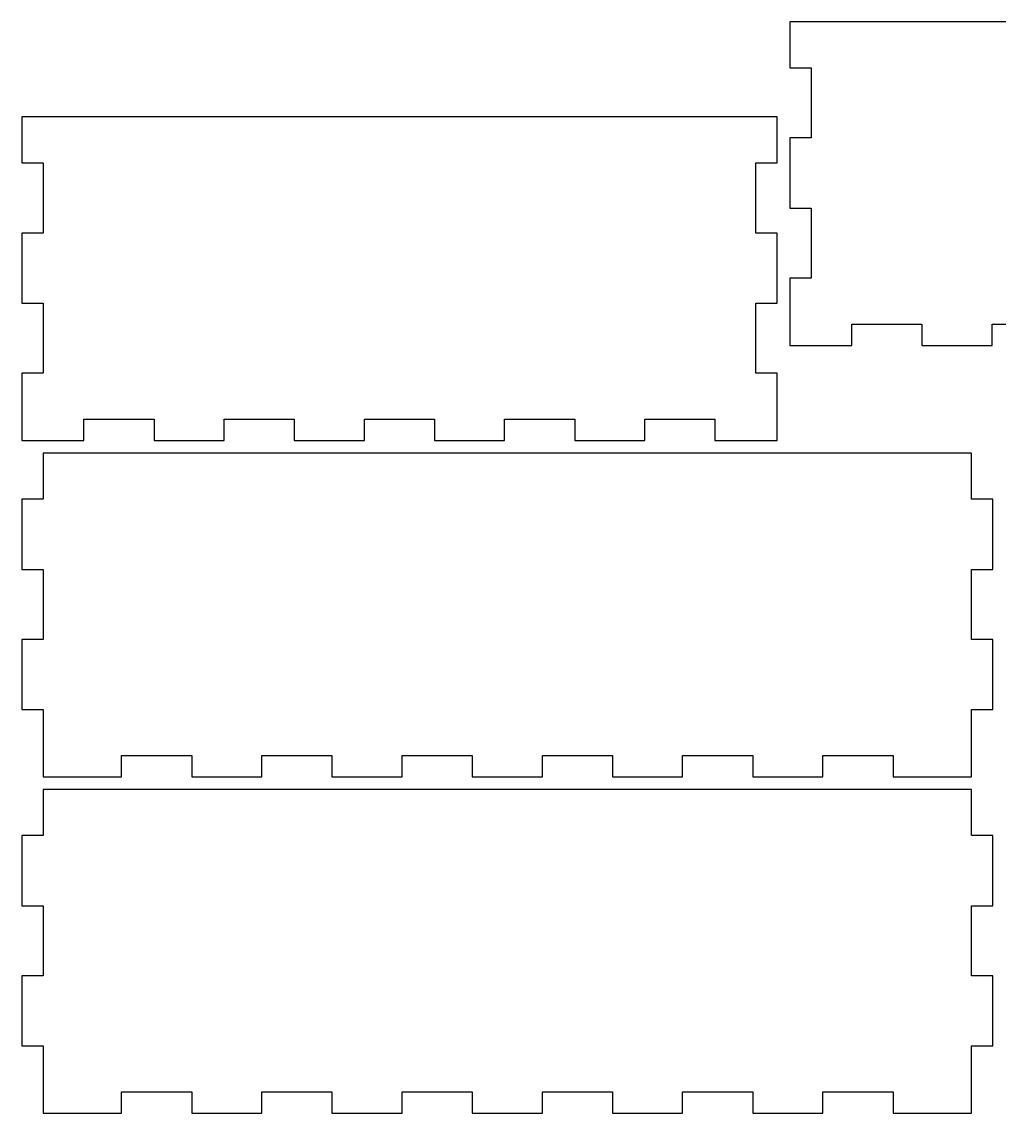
# Model space of a CAD drawing. Header units: millimetres. Extents: x 14 to 1319, y 14 to 743.
# Drawn here: x 14 to 666, y 14 to 743 of the extents above; entities that cross this region are included whole.
import ezdxf

# ---------------------------------------------------------------- set-up
doc = ezdxf.new("R2010")
doc.units = ezdxf.units.MM
doc.layers.add('Layer 1', color=7, linetype='Continuous')

msp = doc.modelspace()

# ---------------------------------------------------------------- linework, layer by layer
at = {"layer": 'Layer 1', "color": 1, "lineweight": 25, "true_color": 0xff0000}
for points in [[(526.69, 742.69), (526.69, 742.69), (526.69, 711.98), (526.69, 711.98)], [(540.86, 742.69), (540.86, 742.69), (526.69, 742.69), (526.69, 742.69)], [(1016.52, 742.69), (1016.52, 742.69), (540.86, 742.69), (540.86, 742.69)], [(526.69, 711.98), (526.69, 711.98), (540.86, 711.98), (540.86, 711.98)], [(540.86, 711.98), (540.86, 711.98), (540.86, 665.17), (540.86, 665.17)], [(14.17, 679.19), (14.17, 679.19), (14.17, 648.47), (14.17, 648.47)], [(28.35, 679.19), (28.35, 679.19), (14.17, 679.19), (14.17, 679.19)], [(504.01, 679.19), (504.01, 679.19), (28.35, 679.19), (28.35, 679.19)], [(518.18, 679.19), (518.18, 679.19), (504.01, 679.19), (504.01, 679.19)], [(518.18, 648.47), (518.18, 648.47), (518.18, 679.19), (518.18, 679.19)], [(526.69, 665.17), (526.69, 665.17), (526.69, 618.37), (526.69, 618.37)], [(540.86, 665.17), (540.86, 665.17), (526.69, 665.17), (526.69, 665.17)], [(14.17, 648.47), (14.17, 648.47), (28.35, 648.47), (28.35, 648.47)], [(28.35, 648.47), (28.35, 648.47), (28.35, 601.67), (28.35, 601.67)], [(504.01, 648.47), (504.01, 648.47), (518.18, 648.47), (518.18, 648.47)], [(504.01, 601.67), (504.01, 601.67), (504.01, 648.47), (504.01, 648.47)], [(526.69, 618.37), (526.69, 618.37), (540.86, 618.37), (540.86, 618.37)], [(540.86, 618.37), (540.86, 618.37), (540.86, 571.57), (540.86, 571.57)], [(14.17, 601.67), (14.17, 601.67), (14.17, 554.87), (14.17, 554.87)], [(28.35, 601.67), (28.35, 601.67), (14.17, 601.67), (14.17, 601.67)], [(518.18, 601.67), (518.18, 601.67), (504.01, 601.67), (504.01, 601.67)], [(518.18, 554.87), (518.18, 554.87), (518.18, 601.67), (518.18, 601.67)], [(526.69, 571.57), (526.69, 571.57), (526.69, 540.86), (526.69, 540.86)], [(540.86, 571.57), (540.86, 571.57), (526.69, 571.57), (526.69, 571.57)], [(14.17, 554.87), (14.17, 554.87), (28.35, 554.87), (28.35, 554.87)], [(28.35, 554.87), (28.35, 554.87), (28.35, 508.07), (28.35, 508.07)], [(504.01, 554.87), (504.01, 554.87), (518.18, 554.87), (518.18, 554.87)], [(504.01, 508.07), (504.01, 508.07), (504.01, 554.87), (504.01, 554.87)], [(526.69, 540.86), (526.69, 540.86), (526.69, 526.69), (526.69, 526.69)], [(568.09, 540.86), (568.09, 540.86), (614.89, 540.86), (614.89, 540.86)], [(568.09, 526.69), (568.09, 526.69), (568.09, 540.86), (568.09, 540.86)], [(614.89, 540.86), (614.89, 540.86), (614.89, 526.69), (614.89, 526.69)], [(661.69, 540.86), (661.69, 540.86), (708.49, 540.86), (708.49, 540.86)], [(661.69, 526.69), (661.69, 526.69), (661.69, 540.86), (661.69, 540.86)], [(526.69, 526.69), (526.69, 526.69), (540.86, 526.69), (540.86, 526.69)], [(540.86, 526.69), (540.86, 526.69), (568.09, 526.69), (568.09, 526.69)], [(614.89, 526.69), (614.89, 526.69), (661.69, 526.69), (661.69, 526.69)], [(14.17, 508.07), (14.17, 508.07), (14.17, 477.36), (14.17, 477.36)], [(28.35, 508.07), (28.35, 508.07), (14.17, 508.07), (14.17, 508.07)], [(518.18, 508.07), (518.18, 508.07), (504.01, 508.07), (504.01, 508.07)], [(518.18, 477.36), (518.18, 477.36), (518.18, 508.07), (518.18, 508.07)], [(14.17, 477.36), (14.17, 477.36), (14.17, 463.18), (14.17, 463.18)], [(55.57, 477.36), (55.57, 477.36), (102.38, 477.36), (102.38, 477.36)], [(55.57, 463.18), (55.57, 463.18), (55.57, 477.36), (55.57, 477.36)], [(102.38, 477.36), (102.38, 477.36), (102.38, 463.18), (102.38, 463.18)], [(149.18, 477.36), (149.18, 477.36), (195.98, 477.36), (195.98, 477.36)], [(149.18, 463.18), (149.18, 463.18), (149.18, 477.36), (149.18, 477.36)], [(195.98, 477.36), (195.98, 477.36), (195.98, 463.18), (195.98, 463.18)], [(242.78, 477.36), (242.78, 477.36), (289.58, 477.36), (289.58, 477.36)], [(242.78, 463.18), (242.78, 463.18), (242.78, 477.36), (242.78, 477.36)], [(289.58, 477.36), (289.58, 477.36), (289.58, 463.18), (289.58, 463.18)], [(336.38, 477.36), (336.38, 477.36), (383.18, 477.36), (383.18, 477.36)], [(336.38, 463.18), (336.38, 463.18), (336.38, 477.36), (336.38, 477.36)], [(383.18, 477.36), (383.18, 477.36), (383.18, 463.18), (383.18, 463.18)], [(429.98, 477.36), (429.98, 477.36), (476.78, 477.36), (476.78, 477.36)], [(429.98, 463.18), (429.98, 463.18), (429.98, 477.36), (429.98, 477.36)], [(476.78, 477.36), (476.78, 477.36), (476.78, 463.18), (476.78, 463.18)], [(518.18, 463.18), (518.18, 463.18), (518.18, 477.36), (518.18, 477.36)], [(14.17, 463.18), (14.17, 463.18), (28.35, 463.18), (28.35, 463.18)], [(28.35, 463.18), (28.35, 463.18), (55.57, 463.18), (55.57, 463.18)], [(102.38, 463.18), (102.38, 463.18), (149.18, 463.18), (149.18, 463.18)], [(195.98, 463.18), (195.98, 463.18), (242.78, 463.18), (242.78, 463.18)], [(289.58, 463.18), (289.58, 463.18), (336.38, 463.18), (336.38, 463.18)], [(383.18, 463.18), (383.18, 463.18), (429.98, 463.18), (429.98, 463.18)], [(476.78, 463.18), (476.78, 463.18), (504.01, 463.18), (504.01, 463.18)], [(504.01, 463.18), (504.01, 463.18), (518.18, 463.18), (518.18, 463.18)], [(28.35, 454.68), (28.35, 454.68), (28.35, 423.97), (28.35, 423.97)], [(648.01, 454.68), (648.01, 454.68), (28.35, 454.68), (28.35, 454.68)], [(648.01, 423.97), (648.01, 423.97), (648.01, 454.68), (648.01, 454.68)], [(14.17, 423.97), (14.17, 423.97), (14.17, 377.17), (14.17, 377.17)], [(28.35, 423.97), (28.35, 423.97), (14.17, 423.97), (14.17, 423.97)], [(662.18, 423.97), (662.18, 423.97), (648.01, 423.97), (648.01, 423.97)], [(662.18, 377.17), (662.18, 377.17), (662.18, 423.97), (662.18, 423.97)], [(14.17, 377.17), (14.17, 377.17), (28.35, 377.17), (28.35, 377.17)], [(28.35, 377.17), (28.35, 377.17), (28.35, 330.37), (28.35, 330.37)], [(648.01, 377.17), (648.01, 377.17), (662.18, 377.17), (662.18, 377.17)], [(648.01, 330.37), (648.01, 330.37), (648.01, 377.17), (648.01, 377.17)], [(14.17, 330.37), (14.17, 330.37), (14.17, 283.57), (14.17, 283.57)], [(28.35, 330.37), (28.35, 330.37), (14.17, 330.37), (14.17, 330.37)], [(662.18, 330.37), (662.18, 330.37), (648.01, 330.37), (648.01, 330.37)], [(662.18, 283.57), (662.18, 283.57), (662.18, 330.37), (662.18, 330.37)], [(14.17, 283.57), (14.17, 283.57), (28.35, 283.57), (28.35, 283.57)], [(28.35, 283.57), (28.35, 283.57), (28.35, 252.85), (28.35, 252.85)], [(648.01, 252.85), (648.01, 252.85), (648.01, 283.57), (648.01, 283.57)], [(648.01, 283.57), (648.01, 283.57), (662.18, 283.57), (662.18, 283.57)], [(28.35, 252.85), (28.35, 252.85), (28.35, 238.68), (28.35, 238.68)], [(80.77, 252.85), (80.77, 252.85), (127.57, 252.85), (127.57, 252.85)], [(80.77, 238.68), (80.77, 238.68), (80.77, 252.85), (80.77, 252.85)], [(127.57, 252.85), (127.57, 252.85), (127.57, 238.68), (127.57, 238.68)], [(174.37, 252.85), (174.37, 252.85), (221.17, 252.85), (221.17, 252.85)], [(174.37, 238.68), (174.37, 238.68), (174.37, 252.85), (174.37, 252.85)], [(221.17, 252.85), (221.17, 252.85), (221.17, 238.68), (221.17, 238.68)], [(267.98, 252.85), (267.98, 252.85), (314.78, 252.85), (314.78, 252.85)], [(267.98, 238.68), (267.98, 238.68), (267.98, 252.85), (267.98, 252.85)], [(314.78, 252.85), (314.78, 252.85), (314.78, 238.68), (314.78, 238.68)], [(361.58, 252.85), (361.58, 252.85), (408.38, 252.85), (408.38, 252.85)], [(361.58, 238.68), (361.58, 238.68), (361.58, 252.85), (361.58, 252.85)], [(408.38, 252.85), (408.38, 252.85), (408.38, 238.68), (408.38, 238.68)], [(455.18, 252.85), (455.18, 252.85), (501.98, 252.85), (501.98, 252.85)], [(455.18, 238.68), (455.18, 238.68), (455.18, 252.85), (455.18, 252.85)], [(501.98, 252.85), (501.98, 252.85), (501.98, 238.68), (501.98, 238.68)], [(548.78, 252.85), (548.78, 252.85), (595.58, 252.85), (595.58, 252.85)], [(548.78, 238.68), (548.78, 238.68), (548.78, 252.85), (548.78, 252.85)], [(595.58, 252.85), (595.58, 252.85), (595.58, 238.68), (595.58, 238.68)], [(648.01, 238.68), (648.01, 238.68), (648.01, 252.85), (648.01, 252.85)], [(28.35, 238.68), (28.35, 238.68), (80.77, 238.68), (80.77, 238.68)], [(127.57, 238.68), (127.57, 238.68), (174.37, 238.68), (174.37, 238.68)], [(221.17, 238.68), (221.17, 238.68), (267.98, 238.68), (267.98, 238.68)], [(314.78, 238.68), (314.78, 238.68), (361.58, 238.68), (361.58, 238.68)], [(408.38, 238.68), (408.38, 238.68), (455.18, 238.68), (455.18, 238.68)], [(501.98, 238.68), (501.98, 238.68), (548.78, 238.68), (548.78, 238.68)], [(595.58, 238.68), (595.58, 238.68), (648.01, 238.68), (648.01, 238.68)], [(28.35, 230.18), (28.35, 230.18), (28.35, 199.46), (28.35, 199.46)], [(648.01, 230.18), (648.01, 230.18), (28.35, 230.18), (28.35, 230.18)], [(648.01, 199.46), (648.01, 199.46), (648.01, 230.18), (648.01, 230.18)], [(14.17, 199.46), (14.17, 199.46), (14.17, 152.66), (14.17, 152.66)], [(28.35, 199.46), (28.35, 199.46), (14.17, 199.46), (14.17, 199.46)], [(662.18, 199.46), (662.18, 199.46), (648.01, 199.46), (648.01, 199.46)], [(662.18, 152.66), (662.18, 152.66), (662.18, 199.46), (662.18, 199.46)], [(14.17, 152.66), (14.17, 152.66), (28.35, 152.66), (28.35, 152.66)], [(28.35, 152.66), (28.35, 152.66), (28.35, 105.86), (28.35, 105.86)], [(648.01, 152.66), (648.01, 152.66), (662.18, 152.66), (662.18, 152.66)], [(648.01, 105.86), (648.01, 105.86), (648.01, 152.66), (648.01, 152.66)], [(14.17, 105.86), (14.17, 105.86), (14.17, 59.06), (14.17, 59.06)], [(28.35, 105.86), (28.35, 105.86), (14.17, 105.86), (14.17, 105.86)], [(662.18, 105.86), (662.18, 105.86), (648.01, 105.86), (648.01, 105.86)], [(662.18, 59.06), (662.18, 59.06), (662.18, 105.86), (662.18, 105.86)], [(14.17, 59.06), (14.17, 59.06), (28.35, 59.06), (28.35, 59.06)], [(28.35, 59.06), (28.35, 59.06), (28.35, 28.35), (28.35, 28.35)], [(648.01, 28.35), (648.01, 28.35), (648.01, 59.06), (648.01, 59.06)], [(648.01, 59.06), (648.01, 59.06), (662.18, 59.06), (662.18, 59.06)], [(28.35, 28.35), (28.35, 28.35), (28.35, 14.18), (28.35, 14.18)], [(80.77, 28.35), (80.77, 28.35), (127.57, 28.35), (127.57, 28.35)], [(80.77, 14.18), (80.77, 14.18), (80.77, 28.35), (80.77, 28.35)], [(127.57, 28.35), (127.57, 28.35), (127.57, 14.18), (127.57, 14.18)], [(174.37, 28.35), (174.37, 28.35), (221.17, 28.35), (221.17, 28.35)], [(174.37, 14.18), (174.37, 14.18), (174.37, 28.35), (174.37, 28.35)], [(221.17, 28.35), (221.17, 28.35), (221.17, 14.18), (221.17, 14.18)], [(267.98, 28.35), (267.98, 28.35), (314.78, 28.35), (314.78, 28.35)], [(267.98, 14.18), (267.98, 14.18), (267.98, 28.35), (267.98, 28.35)], [(314.78, 28.35), (314.78, 28.35), (314.78, 14.18), (314.78, 14.18)], [(361.58, 28.35), (361.58, 28.35), (408.38, 28.35), (408.38, 28.35)], [(361.58, 14.18), (361.58, 14.18), (361.58, 28.35), (361.58, 28.35)], [(408.38, 28.35), (408.38, 28.35), (408.38, 14.18), (408.38, 14.18)], [(455.18, 28.35), (455.18, 28.35), (501.98, 28.35), (501.98, 28.35)], [(455.18, 14.18), (455.18, 14.18), (455.18, 28.35), (455.18, 28.35)], [(501.98, 28.35), (501.98, 28.35), (501.98, 14.18), (501.98, 14.18)], [(548.78, 28.35), (548.78, 28.35), (595.58, 28.35), (595.58, 28.35)], [(548.78, 14.18), (548.78, 14.18), (548.78, 28.35), (548.78, 28.35)], [(595.58, 28.35), (595.58, 28.35), (595.58, 14.18), (595.58, 14.18)], [(648.01, 14.18), (648.01, 14.18), (648.01, 28.35), (648.01, 28.35)], [(28.35, 14.18), (28.35, 14.18), (80.77, 14.18), (80.77, 14.18)], [(127.57, 14.18), (127.57, 14.18), (174.37, 14.18), (174.37, 14.18)], [(221.17, 14.18), (221.17, 14.18), (267.98, 14.18), (267.98, 14.18)], [(314.78, 14.18), (314.78, 14.18), (361.58, 14.18), (361.58, 14.18)], [(408.38, 14.18), (408.38, 14.18), (455.18, 14.18), (455.18, 14.18)], [(501.98, 14.18), (501.98, 14.18), (548.78, 14.18), (548.78, 14.18)], [(595.58, 14.18), (595.58, 14.18), (648.01, 14.18), (648.01, 14.18)]]:
    msp.add_open_spline(points, degree=3, dxfattribs=at)

doc.saveas('drawing.dxf')
